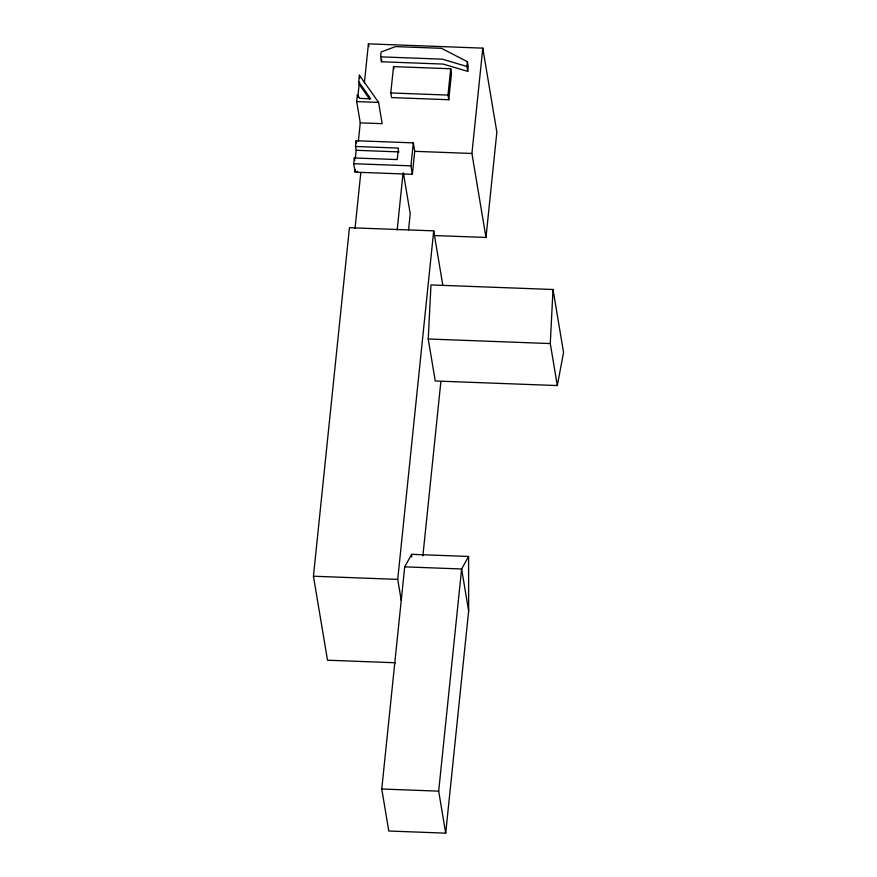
<?xml version="1.0" encoding="UTF-8"?>
<svg xmlns="http://www.w3.org/2000/svg" width="877" height="877" viewBox="0 0 877 877"><rect width="100%" height="100%" fill="white"/><g stroke="black" fill="none" stroke-linecap="round" stroke-linejoin="round"><path stroke-width="1.32" d="M428.228 338.993L430.969 284.926L553.014 289.498L563.56 352.499L557.301 385.562L435.255 380.991L428.228 338.993L550.274 343.565L557.301 385.562M550.274 343.565L553.014 289.498M356.698 101.579L357.377 94.99L359.778 98.388L370.719 98.794L358.737 81.824L359.417 75.247L378.59 102.401L382.153 123.668L360.261 122.846L356.698 101.579L378.59 102.401M358.737 81.824L359.153 84.28L357.794 97.446L357.377 94.99M353.749 163.703L354.341 157.959L397.237 159.57L398.421 148.081L355.536 146.47L356.128 140.726L413.319 142.874L414.733 151.326L412.354 174.304L355.163 172.166L353.749 163.703L410.94 165.852L412.354 174.304M355.382 157.948L356.172 150.296L355.536 146.47M395.472 662.771L327.505 660.217L313.44 576.222L349.43 227.702L433.709 230.859L442.863 285.529M355.448 169.458L355.163 172.166L357.52 171.366M358.353 141.285L360.261 122.846M364.372 83.008L368.417 43.85L482.799 48.136L496.853 132.142L485.979 237.47L434.236 235.529M355.042 228.393L360.776 172.89M380.629 56.852L381.133 51.951L395.516 46.591L441.482 48.323L467.408 61.697L468.23 66.608L467.737 71.388L443.148 64.076L381.451 61.763L380.629 56.852L442.326 59.165L466.915 66.488L467.737 71.388M381.451 61.763L381.703 59.307M390.802 92.951L393.521 66.619L450.712 68.757L451.48 73.394L448.761 99.726L391.57 97.588L390.802 92.951L447.994 95.089L448.761 99.726M397.182 229.971L403.058 173.12M410.94 165.852L413.319 142.874M408.55 230.004L410.228 213.769L403.42 173.076M401.238 600.372L397.719 579.379L433.709 230.859M447.994 95.089L450.712 68.757M381.758 789.015L404.703 566.849L411.675 554.33L468.592 556.457L468.647 610.984L445.702 833.15L388.785 831.012L381.758 789.015L438.675 791.153L445.702 833.15M466.915 66.488L467.408 61.697M422.889 555.832L440.879 381.572M485.979 237.47L471.925 153.464L482.799 48.136M438.675 791.153L461.62 568.987L468.592 556.457M414.733 151.326L471.925 153.464M356.172 150.296L399.068 151.896M404.703 566.849L461.62 568.987L468.647 610.984M313.44 576.222L397.719 579.379M359.153 84.28L369.634 99.134M393.521 66.619L393.905 68.932M368.417 43.85L368.866 46.514M359.417 75.247L359.866 77.9M356.128 140.726L356.533 143.137M354.341 157.959L354.768 160.513M411.675 554.33L411.675 557.059"/></g></svg>
